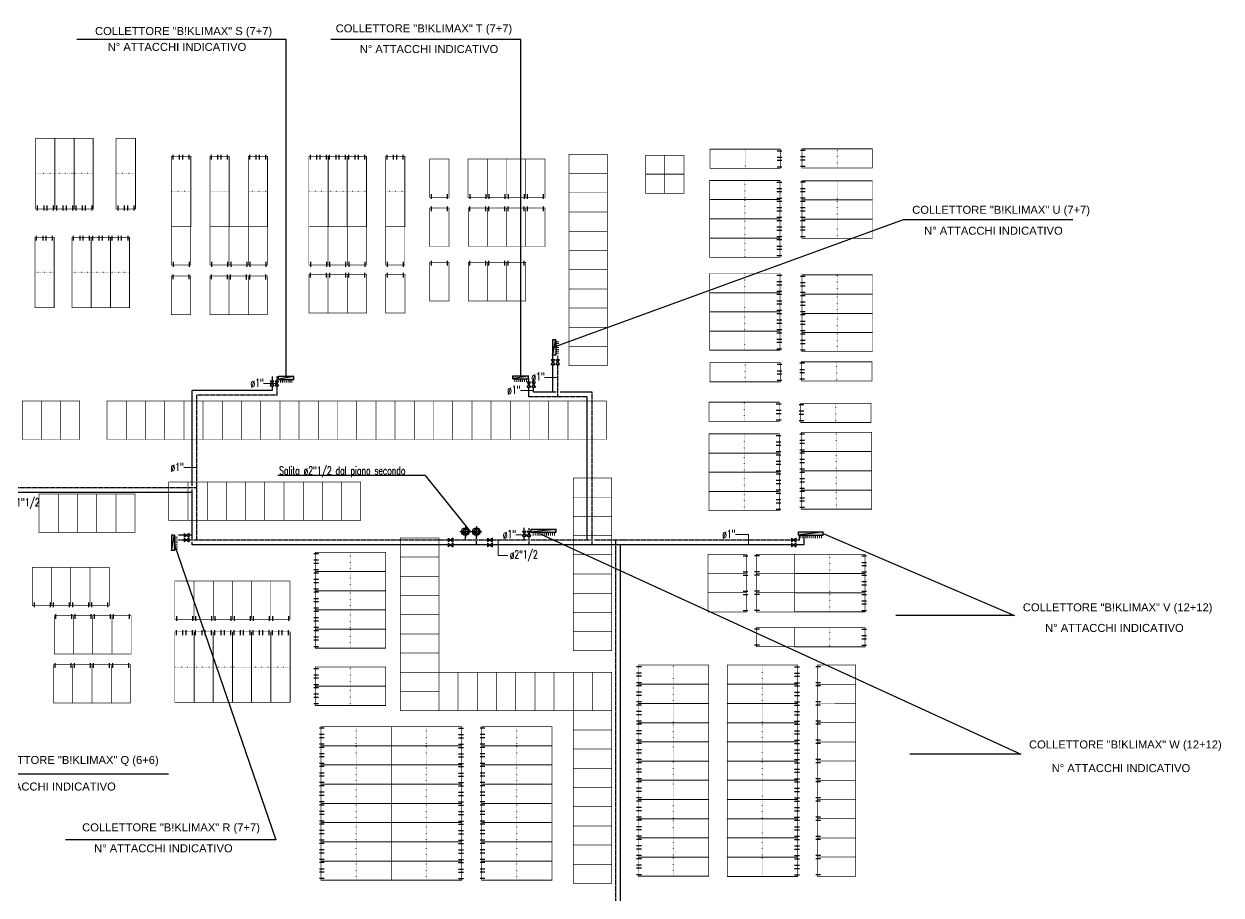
# Model space of a CAD drawing. Header units: millimetres. Extents: x 24747 to 137666, y -34589 to 43444.
# Drawn here: x 114956 to 118697, y -6886 to -4164 of the extents above; entities that cross this region are included whole.
import ezdxf

# ---------------------------------------------------------------- set-up
doc = ezdxf.new("R2010")
doc.units = ezdxf.units.MM
doc.header["$LTSCALE"] = 10
for name, pattern in [('ACAD_ISO07W100', [3, 0, -3]), ('DASHDOT', [25.4, 12.7, -6.35, 0, -6.35]), ('HIDDEN', [0.375, 0.25, -0.125])]:
    doc.linetypes.add(name, pattern=pattern)
for name, color, linetype in [('Collettori Maxi', 7, 'Continuous'), ('Pannelli', 7, 'Continuous'), ('TUBAZIONI', 6, 'Continuous')]:
    doc.layers.add(name, color=color, linetype=linetype)
doc.styles.add('ARIAL', font='arial.ttf')
doc.styles.add('ROMANS', font='romans')

# ---------------------------------------------------------------- blocks, each defined once
blk = doc.blocks.new('colonna')
at = {"layer": 'TUBAZIONI', "color": 1, "linetype": 'DASHDOT'}
for p, q in [((-17, 0), (17, 0)), ((0, 17.2), (0, -17.2))]:
    blk.add_line(p, q, dxfattribs=at)
at = {"layer": 'TUBAZIONI', "color": 1}
for radius in [12, 8]:
    blk.add_circle((0, 0), radius, dxfattribs=at)
blk.add_arc((4, 0), 10, 130.4205, 229.5795, dxfattribs=at)
blk = doc.blocks.new('1200')
at = {"layer": 'Pannelli', "color": 4}
for p, q in [((0.05, 1.1), (0.05, 1.25)), ((0.55, 1.1), (0.55, 1.25))]:
    blk.add_line(p, q, dxfattribs=at)
at = {"layer": 'Pannelli', "linetype": 'ACAD_ISO07W100', "ltscale": 0.07}
blk.add_line((0.6, 0.6), (0, 0.6), dxfattribs=at)
at = {"layer": 'Pannelli', "color": 4, "const_width": 0.02}
blk.add_lwpolyline([(0, 1.2), (0, 0), (0.6, 0), (0.6, 1.2), (0, 1.2)], dxfattribs=at)
blk = doc.blocks.new('dddd')
at = {"layer": 'Pannelli', "color": 4}
for p, q in [((-164.9, 45.4, 0), (-179.9, 45.4, 0)), ((-164.9, 25.4, 0), (-179.9, 25.4, 0)), ((-164.9, 15.4, 0), (-179.9, 15.4, 0)), ((-164.9, -4.6, 0), (-179.9, -4.6, 0))]:
    blk.add_line(p, q, dxfattribs=at)
at = {"layer": 'Pannelli', "color": 4, "lineweight": 0}
blk.add_line((-174.9, 50.4, 0), (45.1, 50.4, 0), dxfattribs=at)
at = {"layer": 'Pannelli', "color": 4, "linetype": 'ACAD_ISO07W100', "ltscale": 0.07}
blk.add_line((-64.9, 50.4, 0), (-64.9, -9.6, 0), dxfattribs=at)
at = {"layer": 'Pannelli', "color": 4, "const_width": 2, "elevation": 0}
blk.add_lwpolyline([(-174.9, -9.6), (45.1, -9.6), (45.1, 50.4), (-174.9, 50.4), (-174.9, -9.6)], dxfattribs=at)
blk = doc.blocks.new('Coll maxi 7+7')
at = {"layer": 'Collettori Maxi'}
for color, points in [(5, [(0.48, 0), (0.48, -0.1), (0, -0.1)]), (1, [(0, 0), (0, -0.1), (0.48, 0)])]:
    blk.add_hatch(color=color, dxfattribs=at).paths.add_polyline_path(points)
for points in [[(0, 0), (0, -0.1), (0.48, 0), (0, 0)], [(0.48, 0), (0.48, -0.1), (0, -0.1), (0.48, 0)]]:
    blk.add_lwpolyline(points, dxfattribs=at)

msp = doc.modelspace()

# ---------------------------------------------------------------- hatches: boundary and pattern name
at = {"layer": 'Collettori Maxi'}
for color, points in [(5, [(116541.19674, -5752.96882), (116541.19674, -5742.96819), (116619.15703, -5742.96819)]), (1, [(116619.15703, -5752.96882), (116619.15703, -5742.96819), (116541.19674, -5752.96882)]), (5, [(117375.63561, -5761.41706), (117375.63561, -5751.41643), (117453.5959, -5751.41643)]), (1, [(117453.5959, -5761.41706), (117453.5959, -5751.41643), (117375.63561, -5761.41706)])]:
    msp.add_hatch(color=color, dxfattribs=at).paths.add_polyline_path(points)

# ---------------------------------------------------------------- linework, layer by layer
for p, q in [((115775.05977, -4212.62542, 0), (115120.96554, -4212.62542, 0)), ((115775.05977, -5265.55937, 0), (115775.05977, -4212.62542, 0)), ((116508.04301, -4212.62542, 0), (115914.14139, -4212.62542, 0)), ((116508.04301, -5263.79226, 0), (116508.04301, -4212.62542, 0)), ((116607.35658, -5175.42167, 0), (117704.24007, -4775.56873, 0)), ((116607.47995, -5175.42167, 0), (117704.36345, -4775.56874, 0)), ((117704.36345, -4775.56874, 0), (118233.83793, -4775.56874, 0)), ((116571.15399, -5759.187, 0), (118071.35671, -6445.75374, 0)), ((117453.57039, -5756.96745, 0), (118051.68138, -6012.89564, 0)), ((115426.37045, -5792.16321, 0), (115743.09518, -6714.39984, 0)), ((118051.68138, -6012.89564, 0), (117680.34675, -6012.89564, 0)), ((118071.35671, -6445.75374, 0), (117724.41807, -6445.75374, 0)), ((115407.01194, -6508.46236, 0), (114749.31856, -6508.46236, 0)), ((115743.09518, -6714.39984, 0), (115085.40179, -6714.39984, 0))]:
    msp.add_line(p, q, dxfattribs=at)
at = {"layer": 'Collettori Maxi', "color": 6, "const_width": 3.2002, "elevation": 0}
for points in [[(116617.35721, -5157.42053), (116627.35784, -5157.42053)], [(116617.35721, -5163.42091), (116627.35784, -5163.42091)], [(116617.48059, -5157.42053), (116627.48122, -5157.42053)], [(116617.48059, -5163.42091), (116627.48122, -5163.42091)], [(116617.35721, -5169.42129), (116627.35784, -5169.42129)], [(116617.35721, -5175.42167), (116627.35784, -5175.42167)], [(116617.35721, -5181.42205), (116627.35784, -5181.42205)], [(116617.35721, -5187.42243), (116627.35784, -5187.42243)], [(116617.35721, -5193.42281), (116627.35784, -5193.42281)], [(116617.48059, -5169.42129), (116627.48122, -5169.42129)], [(116617.48059, -5175.42167), (116627.48122, -5175.42167)], [(116617.48059, -5181.42205), (116627.48122, -5181.42205)], [(116617.48059, -5187.42243), (116627.48122, -5187.42243)], [(116617.48059, -5193.42281), (116627.48122, -5193.42281)], [(115756.93526, -5275.56), (115756.93526, -5285.56063)], [(115757.05863, -5275.56), (115757.05863, -5285.56064)], [(115762.93564, -5275.56), (115762.93564, -5285.56063)], [(115763.05901, -5275.56), (115763.05901, -5285.56064)], [(115768.93602, -5275.56), (115768.93602, -5285.56063)], [(115769.05939, -5275.56), (115769.05939, -5285.56064)], [(115774.9364, -5275.56), (115774.9364, -5285.56063)], [(115775.05977, -5275.56), (115775.05977, -5285.56064)], [(115780.93678, -5275.56), (115780.93678, -5285.56063)], [(115781.06015, -5275.56), (115781.06015, -5285.56064)], [(115786.93716, -5275.56), (115786.93716, -5285.56063)], [(115787.06053, -5275.56), (115787.06053, -5285.56064)], [(115792.93754, -5275.56), (115792.93754, -5285.56063)], [(115793.06091, -5275.56), (115793.06091, -5285.56064)], [(116489.91849, -5273.79289), (116489.91849, -5283.79352)], [(116490.04187, -5273.79289), (116490.04187, -5283.79353)], [(116495.91887, -5273.79289), (116495.91887, -5283.79352)], [(116496.04225, -5273.79289), (116496.04225, -5283.79353)], [(116501.91925, -5273.79289), (116501.91925, -5283.79352)], [(116502.04263, -5273.79289), (116502.04263, -5283.79353)], [(116507.91963, -5273.79289), (116507.91963, -5283.79352)], [(116508.04301, -5273.79289), (116508.04301, -5283.79353)], [(116513.92001, -5273.79289), (116513.92001, -5283.79352)], [(116514.04338, -5273.79289), (116514.04338, -5283.79353)], [(116519.92039, -5273.79289), (116519.92039, -5283.79352)], [(116520.04376, -5273.79289), (116520.04376, -5283.79353)], [(116525.92077, -5273.79289), (116525.92077, -5283.79352)], [(116526.04414, -5273.79289), (116526.04414, -5283.79353)], [(116547.15247, -5752.96882), (116547.15247, -5762.96945)], [(116553.15285, -5752.96882), (116553.15285, -5762.96945)], [(116559.15323, -5752.96882), (116559.15323, -5762.96945)], [(116565.15361, -5752.96882), (116565.15361, -5762.96945)], [(116571.15399, -5752.96882), (116571.15399, -5762.96945)], [(116577.15437, -5752.96882), (116577.15437, -5762.96945)], [(116583.15475, -5752.96882), (116583.15475, -5762.96945)], [(116589.15513, -5752.96882), (116589.15513, -5762.96945)], [(116595.15551, -5752.96882), (116595.15551, -5762.96945)], [(116601.15589, -5752.96882), (116601.15589, -5762.96945)], [(116607.15627, -5752.96882), (116607.15627, -5762.96945)], [(116613.15665, -5752.96882), (116613.15665, -5762.96945)], [(117381.59134, -5761.41706), (117381.59134, -5771.41769)], [(117387.59172, -5761.41706), (117387.59172, -5771.41769)], [(117393.5921, -5761.41706), (117393.5921, -5771.41769)], [(117399.59248, -5761.41706), (117399.59248, -5771.41769)], [(117405.59286, -5761.41706), (117405.59286, -5771.41769)], [(117411.59324, -5761.41706), (117411.59324, -5771.41769)], [(117417.59362, -5761.41706), (117417.59362, -5771.41769)], [(117423.594, -5761.41706), (117423.594, -5771.41769)], [(117429.59438, -5761.41706), (117429.59438, -5771.41769)], [(117435.59476, -5761.41706), (117435.59476, -5771.41769)], [(117441.59514, -5761.41706), (117441.59514, -5771.41769)], [(117447.59552, -5761.41706), (117447.59552, -5771.41769)], [(115426.37045, -5768.16169), (115436.37108, -5768.16169)], [(115426.37045, -5774.16207), (115436.37108, -5774.16207)], [(115426.37045, -5780.16245), (115436.37108, -5780.16245)], [(115426.37045, -5786.16283), (115436.37108, -5786.16283)], [(115426.37045, -5792.16321), (115436.37108, -5792.16321)], [(115426.37045, -5798.16359), (115436.37108, -5798.16359)], [(115426.37045, -5804.16397), (115436.37108, -5804.16397)]]:
    msp.add_lwpolyline(points, dxfattribs=at)
at = {"layer": 'Collettori Maxi', "elevation": 0}
for points in [[(116619.15703, -5752.96882), (116619.15703, -5742.96819), (116541.19674, -5752.96882), (116619.15703, -5752.96882)], [(116541.19674, -5752.96882), (116541.19674, -5742.96819), (116619.15703, -5742.96819), (116541.19674, -5752.96882)], [(117453.5959, -5761.41706), (117453.5959, -5751.41643), (117375.63561, -5761.41706), (117453.5959, -5761.41706)], [(117375.63561, -5761.41706), (117375.63561, -5751.41643), (117453.5959, -5751.41643), (117375.63561, -5761.41706)]]:
    msp.add_lwpolyline(points, dxfattribs=at)
at = {"layer": 'Pannelli', "color": 1, "linetype": 'Continuous'}
for q in [(115748.71365, -5575.29179, 0), (116351.58444, -5751.28112, 0)]:
    msp.add_line((116209.94098, -5575.29179, 0), q, dxfattribs=at)
at = {"layer": 'Pannelli', "color": 2, "const_width": 2, "elevation": 0}
for points in [[(116659.04921, -4632.22932), (116779.04921, -4632.22932), (116779.04921, -4572.22932), (116659.04921, -4572.22932)], [(116659.04921, -4692.22932), (116779.04921, -4692.22932), (116779.04921, -4632.22932), (116659.04921, -4632.22932)], [(116659.04921, -4752.22932), (116779.04921, -4752.22932), (116779.04921, -4692.22932), (116659.04921, -4692.22932)], [(116659.04921, -4812.22932), (116779.04921, -4812.22932), (116779.04921, -4752.22932), (116659.04921, -4752.22932)], [(116659.04921, -4872.22932), (116779.04921, -4872.22932), (116779.04921, -4812.22932), (116659.04921, -4812.22932)], [(116659.04921, -4932.22932), (116779.04921, -4932.22932), (116779.04921, -4872.22932), (116659.04921, -4872.22932)], [(116659.04921, -4992.22932), (116779.04921, -4992.22932), (116779.04921, -4932.22932), (116659.04921, -4932.22932)], [(116659.04921, -5052.22932), (116779.04921, -5052.22932), (116779.04921, -4992.22932), (116659.04921, -4992.22932)], [(116659.04921, -5112.22932), (116779.04921, -5112.22932), (116779.04921, -5052.22932), (116659.04921, -5052.22932)], [(116659.04921, -5172.22932), (116779.04921, -5172.22932), (116779.04921, -5112.22932), (116659.04921, -5112.22932)], [(116659.04921, -5232.22932), (116779.04921, -5232.22932), (116779.04921, -5172.22932), (116659.04921, -5172.22932)], [(114950.14439, -5342.92072), (114950.14439, -5462.92072), (115010.14439, -5462.92072), (115010.14439, -5342.92072)], [(115010.14439, -5342.92072), (115010.14439, -5462.92072), (115070.14439, -5462.92072), (115070.14439, -5342.92072)], [(115070.14439, -5342.92072), (115070.14439, -5462.92072), (115130.14439, -5462.92072), (115130.14439, -5342.92072)], [(115215.49621, -5342.92072), (115215.49621, -5462.92072), (115275.49621, -5462.92072), (115275.49621, -5342.92072)], [(115275.49621, -5342.92072), (115275.49621, -5462.92072), (115335.49621, -5462.92072), (115335.49621, -5342.92072)], [(115335.49621, -5342.92072), (115335.49621, -5462.92072), (115395.49621, -5462.92072), (115395.49621, -5342.92072)], [(115395.49621, -5342.92072), (115395.49621, -5462.92072), (115455.49621, -5462.92072), (115455.49621, -5342.92072)], [(115455.49621, -5342.92072), (115455.49621, -5462.92072), (115515.49621, -5462.92072), (115515.49621, -5342.92072)], [(115515.49621, -5342.92072), (115515.49621, -5462.92072), (115575.49621, -5462.92072), (115575.49621, -5342.92072)], [(115575.49621, -5342.92072), (115575.49621, -5462.92072), (115635.49621, -5462.92072), (115635.49621, -5342.92072)], [(115635.49621, -5342.92072), (115635.49621, -5462.92072), (115695.49621, -5462.92072), (115695.49621, -5342.92072)], [(115695.49621, -5342.92072), (115695.49621, -5462.92072), (115755.49621, -5462.92072), (115755.49621, -5342.92072)], [(115755.49621, -5342.92072), (115755.49621, -5462.92072), (115815.49621, -5462.92072), (115815.49621, -5342.92072)], [(115815.49621, -5342.92072), (115815.49621, -5462.92072), (115875.49621, -5462.92072), (115875.49621, -5342.92072)], [(115875.49621, -5342.92072), (115875.49621, -5462.92072), (115935.49621, -5462.92072), (115935.49621, -5342.92072)], [(115935.49621, -5342.92072), (115935.49621, -5462.92072), (115995.49621, -5462.92072), (115995.49621, -5342.92072)], [(115995.49621, -5342.92072), (115995.49621, -5462.92072), (116055.49621, -5462.92072), (116055.49621, -5342.92072)], [(116055.49621, -5342.92072), (116055.49621, -5462.92072), (116115.49621, -5462.92072), (116115.49621, -5342.92072)], [(116115.49621, -5342.92072), (116115.49621, -5462.92072), (116175.49621, -5462.92072), (116175.49621, -5342.92072)], [(116175.49621, -5342.92072), (116175.49621, -5462.92072), (116235.49621, -5462.92072), (116235.49621, -5342.92072)], [(116235.49621, -5342.92072), (116235.49621, -5462.92072), (116295.49621, -5462.92072), (116295.49621, -5342.92072)], [(116295.49621, -5342.92072), (116295.49621, -5462.92072), (116355.49621, -5462.92072), (116355.49621, -5342.92072)], [(116355.49621, -5342.92072), (116355.49621, -5462.92072), (116415.49621, -5462.92072), (116415.49621, -5342.92072)], [(116415.49621, -5342.92072), (116415.49621, -5462.92072), (116475.49621, -5462.92072), (116475.49621, -5342.92072)], [(116475.49621, -5342.92072), (116475.49621, -5462.92072), (116535.49621, -5462.92072), (116535.49621, -5342.92072)], [(116535.49621, -5342.92072), (116535.49621, -5462.92072), (116595.49621, -5462.92072), (116595.49621, -5342.92072)], [(116595.49621, -5342.92072), (116595.49621, -5462.92072), (116655.49621, -5462.92072), (116655.49621, -5342.92072)], [(116655.49621, -5342.92072), (116655.49621, -5462.92072), (116715.49621, -5462.92072), (116715.49621, -5342.92072)], [(116715.49621, -5342.92072), (116715.49621, -5462.92072), (116775.49621, -5462.92072), (116775.49621, -5342.92072)], [(115408.22342, -5595.96263), (115408.22342, -5715.96263), (115468.22342, -5715.96263), (115468.22342, -5595.96263)], [(115468.22342, -5595.96263), (115468.22342, -5715.96263), (115528.22342, -5715.96263), (115528.22342, -5595.96263)], [(115528.22342, -5595.96263), (115528.22342, -5715.96263), (115588.22342, -5715.96263), (115588.22342, -5595.96263)], [(115588.22342, -5595.96263), (115588.22342, -5715.96263), (115648.22342, -5715.96263), (115648.22342, -5595.96263)], [(115648.22342, -5595.96263), (115648.22342, -5715.96263), (115708.22342, -5715.96263), (115708.22342, -5595.96263)], [(115708.22342, -5595.96263), (115708.22342, -5715.96263), (115768.22342, -5715.96263), (115768.22342, -5595.96263)], [(115768.22342, -5595.96263), (115768.22342, -5715.96263), (115828.22342, -5715.96263), (115828.22342, -5595.96263)], [(115828.22342, -5595.96263), (115828.22342, -5715.96263), (115888.22342, -5715.96263), (115888.22342, -5595.96263)], [(115888.22342, -5595.96263), (115888.22342, -5715.96263), (115948.22342, -5715.96263), (115948.22342, -5595.96263)], [(115948.22342, -5595.96263), (115948.22342, -5715.96263), (116008.22342, -5715.96263), (116008.22342, -5595.96263)], [(116672.12426, -5643.18801), (116792.12426, -5643.18801), (116792.12426, -5583.18801), (116672.12426, -5583.18801)], [(115002.96651, -5633.42772), (115002.96651, -5753.42772), (115062.96651, -5753.42772), (115062.96651, -5633.42772)], [(115062.96651, -5633.42772), (115062.96651, -5753.42772), (115122.96651, -5753.42772), (115122.96651, -5633.42772)], [(115122.96651, -5633.42772), (115122.96651, -5753.42772), (115182.96651, -5753.42772), (115182.96651, -5633.42772)], [(115182.96651, -5633.42772), (115182.96651, -5753.42772), (115242.96651, -5753.42772), (115242.96651, -5633.42772)], [(115242.96651, -5633.42772), (115242.96651, -5753.42772), (115302.96651, -5753.42772), (115302.96651, -5633.42772)], [(116672.12426, -5703.18801), (116792.12426, -5703.18801), (116792.12426, -5643.18801), (116672.12426, -5643.18801)], [(116672.12426, -5763.18801), (116792.12426, -5763.18801), (116792.12426, -5703.18801), (116672.12426, -5703.18801)], [(116132.24764, -5830.26703), (116252.24764, -5830.26703), (116252.24764, -5770.26703), (116132.24764, -5770.26703)], [(116672.12426, -5823.18801), (116792.12426, -5823.18801), (116792.12426, -5763.18801), (116672.12426, -5763.18801)], [(116132.24764, -5890.26703), (116252.24764, -5890.26703), (116252.24764, -5830.26703), (116132.24764, -5830.26703)], [(116672.12426, -5883.18801), (116792.12426, -5883.18801), (116792.12426, -5823.18801), (116672.12426, -5823.18801)], [(116132.24764, -5950.26703), (116252.24764, -5950.26703), (116252.24764, -5890.26703), (116132.24764, -5890.26703)], [(116672.12426, -5943.18801), (116792.12426, -5943.18801), (116792.12426, -5883.18801), (116672.12426, -5883.18801)], [(116672.12426, -6003.18801), (116792.12426, -6003.18801), (116792.12426, -5943.18801), (116672.12426, -5943.18801)], [(116132.24764, -6010.26703), (116252.24764, -6010.26703), (116252.24764, -5950.26703), (116132.24764, -5950.26703)], [(116132.24764, -6070.26703), (116252.24764, -6070.26703), (116252.24764, -6010.26703), (116132.24764, -6010.26703)], [(116672.12426, -6063.18801), (116792.12426, -6063.18801), (116792.12426, -6003.18801), (116672.12426, -6003.18801)], [(116132.24764, -6130.26703), (116252.24764, -6130.26703), (116252.24764, -6070.26703), (116132.24764, -6070.26703)], [(116672.12426, -6123.18801), (116792.12426, -6123.18801), (116792.12426, -6063.18801), (116672.12426, -6063.18801)], [(116132.24764, -6190.26703), (116252.24764, -6190.26703), (116252.24764, -6130.26703), (116132.24764, -6130.26703)], [(116132.24764, -6250.26703), (116252.24764, -6250.26703), (116252.24764, -6190.26703), (116132.24764, -6190.26703)], [(116252.24764, -6190.26703), (116252.24764, -6310.26703), (116312.24764, -6310.26703), (116312.24764, -6190.26703)], [(116312.24764, -6190.26703), (116312.24764, -6310.26703), (116372.24764, -6310.26703), (116372.24764, -6190.26703)], [(116372.24764, -6190.26703), (116372.24764, -6310.26703), (116432.24764, -6310.26703), (116432.24764, -6190.26703)], [(116432.24764, -6190.26703), (116432.24764, -6310.26703), (116492.24764, -6310.26703), (116492.24764, -6190.26703)], [(116492.24764, -6190.26703), (116492.24764, -6310.26703), (116552.24764, -6310.26703), (116552.24764, -6190.26703)], [(116552.24764, -6190.26703), (116552.24764, -6310.26703), (116612.24764, -6310.26703), (116612.24764, -6190.26703)], [(116612.24764, -6190.26703), (116612.24764, -6310.26703), (116672.24764, -6310.26703), (116672.24764, -6190.26703)], [(116672.24764, -6190.26703), (116672.24764, -6310.26703), (116732.24764, -6310.26703), (116732.24764, -6190.26703)], [(116732.24764, -6190.26703), (116732.24764, -6310.26703), (116792.24764, -6310.26703), (116792.24764, -6190.26703)], [(116132.24764, -6310.26703), (116252.24764, -6310.26703), (116252.24764, -6250.26703), (116132.24764, -6250.26703)], [(116672.24764, -6370.26703), (116792.24764, -6370.26703), (116792.24764, -6310.26703), (116672.24764, -6310.26703)], [(116672.24764, -6430.26703), (116792.24764, -6430.26703), (116792.24764, -6370.26703), (116672.24764, -6370.26703)], [(116672.24764, -6490.26703), (116792.24764, -6490.26703), (116792.24764, -6430.26703), (116672.24764, -6430.26703)], [(116672.24764, -6550.26703), (116792.24764, -6550.26703), (116792.24764, -6490.26703), (116672.24764, -6490.26703)], [(116672.24764, -6610.26703), (116792.24764, -6610.26703), (116792.24764, -6550.26703), (116672.24764, -6550.26703)], [(116672.24764, -6670.26703), (116792.24764, -6670.26703), (116792.24764, -6610.26703), (116672.24764, -6610.26703)], [(116672.24764, -6730.26703), (116792.24764, -6730.26703), (116792.24764, -6670.26703), (116672.24764, -6670.26703)], [(116672.24764, -6790.26703), (116792.24764, -6790.26703), (116792.24764, -6730.26703), (116672.24764, -6730.26703)], [(116672.24764, -6850.26703), (116792.24764, -6850.26703), (116792.24764, -6790.26703), (116672.24764, -6790.26703)]]:
    msp.add_lwpolyline(points, close=True, dxfattribs=at)
for points in [[(116898.17634, -4574.61823), (116898.17634, -4634.61823), (116958.17634, -4634.61823), (116958.17634, -4574.61823), (116898.17634, -4574.61823)], [(116958.17634, -4574.61823), (116958.17634, -4634.61823), (117018.17634, -4634.61823), (117018.17634, -4574.61823), (116958.17634, -4574.61823)], [(116898.17634, -4633.67062), (116898.17634, -4693.67062), (116958.17634, -4693.67062), (116958.17634, -4633.67062), (116898.17634, -4633.67062)], [(116958.17634, -4633.67062), (116958.17634, -4693.67062), (117018.17634, -4693.67062), (117018.17634, -4633.67062), (116958.17634, -4633.67062)]]:
    msp.add_lwpolyline(points, dxfattribs=at)
at = {"layer": 'TUBAZIONI', "color": 7}
for p, q in [((116603.1748, -5228.61459, 0), (116614.4248, -5213.61459, 0)), ((116603.1748, -5213.61459, 0), (116614.4248, -5228.61459, 0)), ((116618.1748, -5228.61459, 0), (116629.4248, -5213.61459, 0)), ((116618.1748, -5213.61459, 0), (116629.4248, -5228.61459, 0)), ((115725.31176, -5295.44825, 0), (115736.56176, -5280.44825, 0)), ((115725.31176, -5280.44825, 0), (115736.56176, -5295.44825, 0)), ((115740.31176, -5295.44825, 0), (115751.56176, -5280.44825, 0)), ((115740.31176, -5280.44825, 0), (115751.56176, -5295.44825, 0)), ((116527.75016, -5299.01092, 0), (116539.00016, -5284.01092, 0)), ((116527.75016, -5284.01092, 0), (116539.00016, -5299.01092, 0)), ((116542.75016, -5299.01092, 0), (116554.00016, -5284.01092, 0)), ((116542.75016, -5284.01092, 0), (116554.00016, -5299.01092, 0)), ((115456.55623, -5756.61412, 0), (115471.55623, -5767.86412, 0)), ((115471.55623, -5756.61412, 0), (115456.55623, -5767.86412, 0)), ((116513.71231, -5765.45894, 0), (116524.96231, -5750.45894, 0)), ((116513.71231, -5750.45894, 0), (116524.96231, -5765.45894, 0)), ((116528.71231, -5765.45894, 0), (116539.96231, -5750.45894, 0)), ((116528.71231, -5750.45894, 0), (116539.96231, -5765.45894, 0)), ((115456.55623, -5771.61412, 0), (115471.55623, -5782.86412, 0)), ((115471.55623, -5771.61412, 0), (115456.55623, -5782.86412, 0)), ((116281.47934, -5771.61412, 0), (116296.47934, -5782.86412, 0)), ((116296.47934, -5771.61412, 0), (116281.47934, -5782.86412, 0)), ((116281.47934, -5786.61412, 0), (116296.47934, -5797.86412, 0)), ((116296.47934, -5786.61412, 0), (116281.47934, -5797.86412, 0)), ((116404.45741, -5771.61412, 0), (116419.45741, -5782.86412, 0)), ((116419.45741, -5771.61412, 0), (116404.45741, -5782.86412, 0)), ((116404.45741, -5786.61412, 0), (116419.45741, -5797.86412, 0)), ((116419.45741, -5786.61412, 0), (116404.45741, -5797.86412, 0)), ((117354.26188, -5771.61412, 0), (117369.26188, -5782.86412, 0)), ((117369.26188, -5771.61412, 0), (117354.26188, -5782.86412, 0)), ((117354.26188, -5786.61412, 0), (117369.26188, -5797.86412, 0)), ((117369.26188, -5786.61412, 0), (117354.26188, -5797.86412, 0))]:
    msp.add_line(p, q, dxfattribs=at)
at = {"layer": 'TUBAZIONI', "linetype": 'HIDDEN'}
for p, q in [((116623.7998, -5329.95027, 0), (116623.7998, -5228.61459, 0)), ((115745.93676, -5266.51477, 0), (115745.93676, -5280.44825, 0)), ((115745.93676, -5295.44825, 0), (115745.93676, -5324.38173, 0)), ((116548.37516, -5314.95027, 0), (116548.37516, -5299.01092, 0)), ((115496.1118, -5777.23912, 0), (115496.1118, -5324.38173, 0)), ((115745.93676, -5324.38173, 0), (115496.1118, -5324.38173, 0)), ((116716.19298, -5329.95027, 0), (116533.37516, -5329.95027, 0)), ((116731.19298, -5792.23912, 0), (116731.19298, -5314.95027, 0)), ((115496.1118, -5614.08047, 0), (114799.48526, -5614.08047, 0)), ((116335.06258, -5777.23912, 0), (116335.06258, -5750.70486, 0)), ((115456.55623, -5777.23912, 0), (115437.44044, -5777.23912, 0)), ((116281.47934, -5777.23912, 0), (115496.1118, -5777.23912, 0)), ((116529.24388, -5777.23912, 0), (116419.45741, -5777.23912, 0)), ((116726.06631, -5777.23912, 0), (116539.48569, -5777.23912, 0)), ((116830.80813, -5777.23912, 0), (116738.99624, -5777.23912, 0)), ((116805.21763, -5789.48085, 0), (116805.21763, -5777.23912, 0)), ((116805.21763, -6993.75752, 0), (116805.21763, -5795.13361, 0)), ((117354.26188, -5777.23912, 0), (116830.80813, -5777.23912, 0)), ((117378.81744, -5777.23912, 0), (117369.26188, -5777.23912, 0))]:
    msp.add_line(p, q, dxfattribs=at)
at = {"layer": 'TUBAZIONI'}
for p, q in [((115730.93676, -5266.51477, 0), (115730.93676, -5280.44825, 0)), ((115481.1118, -5608.09768, 0), (115481.1118, -5309.38173, 0)), ((115730.93676, -5309.38173, 0), (115481.1118, -5309.38173, 0)), ((115730.93676, -5295.44825, 0), (115730.93676, -5309.38173, 0)), ((116618.66665, -5314.95027, 0), (116548.37516, -5314.95027, 0)), ((116731.19298, -5314.95027, 0), (116631.4619, -5314.95027, 0)), ((115481.1118, -5629.08047, 0), (113033.72451, -5629.08047, 0)), ((115481.1118, -5773.23925, 0), (115481.1118, -5618.87263, 0)), ((116369.41806, -5772.85012, 0), (116369.41806, -5750.70486, 0)), ((115456.55623, -5762.23912, 0), (115438.11696, -5762.23912, 0)), ((115481.1118, -5762.23912, 0), (115471.55623, -5762.23912, 0)), ((115481.1118, -5792.23912, 0), (115481.1118, -5783.76166, 0)), ((116281.47934, -5792.23912, 0), (115481.1118, -5792.23912, 0)), ((116404.45741, -5792.23912, 0), (116296.47934, -5792.23912, 0)), ((116369.41806, -5792.23912, 0), (116369.41806, -5780.70685, 0)), ((117354.26188, -5792.23912, 0), (116419.45741, -5792.23912, 0)), ((116820.21763, -6985.9779, 0), (116820.21763, -5792.23912, 0))]:
    msp.add_line(p, q, dxfattribs=at)
at = {"layer": 'TUBAZIONI', "color": 1, "lineweight": 0}
for p, q in [((116582.52199, -5268.71539, 0), (116623.7998, -5268.71539, 0)), ((115704.65895, -5287.94825, 0), (115745.93676, -5287.94825, 0)), ((116507.09736, -5309.85706, 0), (116548.37516, -5309.85706, 0)), ((115454.834, -5550.81042, 0), (115496.1118, -5550.81042, 0)), ((116493.05951, -5760.83541, 0), (116534.33731, -5760.83541, 0)), ((117179.03779, -5760.25156, 0), (117220.31559, -5760.25156, 0)), ((117220.31559, -5760.25156, 0), (117220.31559, -5792.23912, 0)), ((116437.5807, -5825.65259, 0), (116437.5807, -5777.23912, 0)), ((116467.94052, -5825.65259, 0), (116437.5807, -5825.65259, 0))]:
    msp.add_line(p, q, dxfattribs=at)
at = {"layer": 'TUBAZIONI', "color": 7, "elevation": 0}
for points in [[(116614.4248, -5213.61459), (116603.1748, -5213.61459)], [(116603.1748, -5228.61459), (116614.4248, -5228.61459)], [(116629.4248, -5213.61459), (116618.1748, -5213.61459)], [(116618.1748, -5228.61459), (116629.4248, -5228.61459)], [(115736.56176, -5280.44825), (115725.31176, -5280.44825)], [(115725.31176, -5295.44825), (115736.56176, -5295.44825)], [(115751.56176, -5280.44825), (115740.31176, -5280.44825)], [(115740.31176, -5295.44825), (115751.56176, -5295.44825)], [(116539.00016, -5284.01092), (116527.75016, -5284.01092)], [(116527.75016, -5299.01092), (116539.00016, -5299.01092)], [(116554.00016, -5284.01092), (116542.75016, -5284.01092)], [(116542.75016, -5299.01092), (116554.00016, -5299.01092)], [(115456.55623, -5756.61412), (115456.55623, -5767.86412)], [(115471.55623, -5767.86412), (115471.55623, -5756.61412)], [(116524.96231, -5750.45894), (116513.71231, -5750.45894)], [(116539.96231, -5750.45894), (116528.71231, -5750.45894)], [(115456.55623, -5771.61412), (115456.55623, -5782.86412)], [(115471.55623, -5782.86412), (115471.55623, -5771.61412)], [(116281.47934, -5771.61412), (116281.47934, -5782.86412)], [(116281.47934, -5786.61412), (116281.47934, -5797.86412)], [(116296.47934, -5782.86412), (116296.47934, -5771.61412)], [(116296.47934, -5797.86412), (116296.47934, -5786.61412)], [(116404.45741, -5771.61412), (116404.45741, -5782.86412)], [(116404.45741, -5786.61412), (116404.45741, -5797.86412)], [(116419.45741, -5782.86412), (116419.45741, -5771.61412)], [(116419.45741, -5797.86412), (116419.45741, -5786.61412)], [(116513.71231, -5765.45894), (116524.96231, -5765.45894)], [(116528.71231, -5765.45894), (116539.96231, -5765.45894)], [(117354.26188, -5771.61412), (117354.26188, -5782.86412)], [(117354.26188, -5786.61412), (117354.26188, -5797.86412)], [(117369.26188, -5782.86412), (117369.26188, -5771.61412)], [(117369.26188, -5797.86412), (117369.26188, -5786.61412)]]:
    msp.add_lwpolyline(points, dxfattribs=at)
at = {"layer": 'TUBAZIONI', "elevation": 0}
for points in [[(116608.7998, -5213.61459), (116608.7998, -5201.83441)], [(116608.7998, -5314.95027), (116608.7998, -5228.61459)], [(116533.37516, -5284.01092), (116533.37516, -5272.23074)], [(116533.37516, -5329.95027), (116533.37516, -5299.01092)], [(116716.19298, -5777.23912), (116716.19298, -5329.95027)], [(116519.33731, -5750.45894), (116519.33731, -5738.67877)], [(117393.81744, -5792.23912), (117393.81744, -5759.83079)], [(115481.1118, -5762.23912), (115471.55623, -5762.23912)], [(116519.33731, -5777.23912), (116519.33731, -5765.45894)], [(117393.81744, -5792.23912), (117369.26188, -5792.23912)]]:
    msp.add_lwpolyline(points, dxfattribs=at)
at = {"layer": 'TUBAZIONI', "linetype": 'HIDDEN', "elevation": 0}
for points in [[(116623.7998, -5213.61459), (116623.7998, -5201.83441)], [(116548.37516, -5284.01092), (116548.37516, -5272.23074)], [(116534.33731, -5750.45894), (116534.33731, -5738.67877)], [(117378.81744, -5777.23912), (117378.81744, -5759.83079)], [(115496.1118, -5777.23912), (115471.55623, -5777.23912)], [(116404.45741, -5777.23912), (116296.47934, -5777.23912)], [(116534.33731, -5792.23912), (116534.33731, -5765.45894)], [(117378.81744, -5777.23912), (117369.26188, -5777.23912)]]:
    msp.add_lwpolyline(points, dxfattribs=at)

# ---------------------------------------------------------------- block references
at = {"layer": 'Collettori Maxi', "yscale": 100.0063257411093, "zscale": 100.0063257411093}
for p, xscale, rotation in [((116617.35721, -5199.42319, 0), -100.0063257411093, 270), ((116617.48059, -5199.42319, 0), -100.0063257411093, 270), ((115798.93791, -5275.56, 0), 100.0063257411093, 180), ((115799.06129, -5275.56, 0), 100.0063257411093, 180), ((116531.92115, -5273.79289, 0), 100.0063257411093, 180), ((116532.04452, -5273.79289, 0), 100.0063257411093, 180), ((115426.37045, -5810.16435, 0), -100.0063257411093, 270)]:
    msp.add_blockref('Coll maxi 7+7', p, dxfattribs=dict(at, xscale=xscale, rotation=rotation))
at = {"layer": 'Pannelli', "lineweight": 0, "xscale": -1}
for p, rotation in [((115001.98973, -4567.35965, 0), 270), ((115061.98972, -4567.37448, 0), 270), ((115121.98972, -4567.38931, 0), 270), ((115253.29641, -4567.35965, 0), 270), ((117557.98153, -5359.34568, 0), 180), ((117560.00587, -5450.45814, 0), 180), ((117559.99104, -5510.45814, 0), 180), ((117559.97621, -5570.45814, 0), 180), ((117559.96137, -5630.47296, 0), 180), ((116041.23291, -5825.01056, 0), 180), ((116041.23359, -5885.01435, 0), 180), ((116041.23584, -5945.01815, 0), 180), ((116041.22101, -6005.01814, 0), 180), ((116041.22168, -6065.02194, 0), 180), ((117049.98628, -6177.48866, 0), 180), ((116041.22101, -6183.65203, 0), 180), ((116041.22168, -6243.65583, 0), 180), ((117049.97145, -6237.48866, 0), 180), ((117049.97078, -6297.49855, 0), 180), ((116058.77626, -6369.64994, 0), 180), ((116561.15429, -6369.64994, 0), 180), ((117049.97145, -6357.50234, 0), 180), ((116058.77693, -6429.65373, 0), 180), ((116561.15496, -6429.65373, 0), 180), ((117049.97371, -6417.50614, 0), 180), ((117049.95888, -6477.50614, 0), 180), ((116058.77918, -6489.65753, 0), 180), ((116561.15722, -6489.65753, 0), 180), ((116058.76435, -6549.65752, 0), 180), ((116561.14239, -6549.65752, 0), 180), ((117049.97505, -6537.51602, 0), 180), ((116058.76503, -6609.66132, 0), 180), ((116561.14306, -6609.66132, 0), 180), ((117049.97572, -6597.51982, 0), 180), ((116058.76728, -6669.66512, 0), 180), ((116561.14532, -6669.66512, 0), 180), ((117049.97798, -6657.52361, 0), 180), ((116058.75245, -6729.66511, 0), 180), ((116561.13049, -6729.66511, 0), 180), ((117049.96315, -6717.52361, 0), 180), ((117049.94833, -6777.49475, 0), 180), ((116058.76728, -6789.65028, 0), 180), ((116561.14531, -6789.65028, 0), 180)]:
    msp.add_blockref('dddd', p, dxfattribs=dict(at, rotation=rotation))
for p in [(117144.22703, -4605.85419, 0), (117143.72515, -4703.78681, 0), (117143.71032, -4763.80164, 0), (117143.69549, -4823.80164, 0), (117143.68066, -4883.80164, 0), (117141.8848, -5397.07, 0), (117141.38483, -5495.83307, 0), (117141.37, -5555.8479, 0), (117141.35517, -5615.8479, 0), (117141.34034, -5675.8479, 0)]:
    msp.add_blockref('dddd', p, dxfattribs=at)
at = {"layer": 'Pannelli', "lineweight": 0}
for p in [(117561.80173, -4605.32118, 0), (117562.3036, -4704.6922, 0), (117562.31844, -4764.70703, 0), (117562.33327, -4824.70703, 0), (117562.30569, -4999.20012, 0), (117562.32052, -5059.21495, 0), (117562.33535, -5119.21494, 0), (117562.35018, -5179.21494, 0), (117560.32585, -5270.3274, 0)]:
    msp.add_blockref('dddd', p, dxfattribs=at)
for p, rotation in [((115426.20685, -4753.00778, 0), 270), ((115546.21444, -4753.00669, 0), 270), ((115666.21977, -4753.01166, 0), 270), ((115855.47845, -4753.00864, 0), 270), ((115915.48224, -4753.00809, 0), 270), ((115975.48604, -4753.00755, 0), 270), ((116095.49363, -4753.00647, 0), 270), ((114999.74264, -5006.37087, 0), 270), ((115115.35265, -5006.37087, 0), 270), ((115175.35265, -5006.35604, 0), 270), ((115235.35265, -5006.37087, 0), 270), ((117143.68466, -4953.82518, 0), 180), ((117143.69949, -5013.82518, 0), 180), ((117143.71432, -5073.82518, 0), 180), ((117143.72915, -5133.84001, 0), 180), ((117144.22911, -5232.60308, 0), 180), ((117409.24979, -5831.40018, 0), 180), ((117409.25205, -5891.40397, 0), 180), ((117409.24531, -5951.40967, 0), 180), ((115436.70668, -6238.87587, 0), 270), ((115496.70667, -6238.86104, 0), 270), ((115556.70667, -6238.84621, 0), 270), ((115616.70667, -6238.84621, 0), 270), ((115676.70667, -6238.83138, 0), 270), ((115736.70667, -6238.81655, 0), 270), ((117409.24531, -6060.18623, 0), 180), ((117198.97491, -6177.49855, 0), 180), ((117198.97716, -6237.49361, 0), 180), ((117198.97491, -6297.4974, 0), 180), ((116148.95337, -6369.64994, 0), 180), ((117198.97491, -6357.50729, 0), 180), ((116148.95269, -6429.65373, 0), 180), ((117198.96728, -6417.51718, 0), 180), ((117198.96502, -6477.52097, 0), 180), ((116148.95044, -6489.65753, 0), 180), ((116148.96527, -6549.65752, 0), 180), ((117198.96502, -6537.53086, 0), 180), ((116148.96459, -6609.66132, 0), 180), ((117198.95739, -6597.54075, 0), 180), ((116148.96234, -6669.66512, 0), 180), ((117198.95513, -6657.54454, 0), 180), ((116148.97717, -6729.66511, 0), 180), ((117198.95513, -6717.55443, 0), 180), ((117198.95513, -6777.54948, 0), 180), ((116148.99199, -6789.65028, 0), 180)]:
    msp.add_blockref('dddd', p, dxfattribs=dict(at, rotation=rotation))
at = {"layer": 'Pannelli', "yscale": 100.0063257411093, "zscale": 100.0063257411093}
for p, xscale, rotation in [((116283.57302, -4586.25843, 0), 100.0063257411093, 180.0005165738318), ((116403.58061, -4586.25734, 0), 100.0063257411093, 180.0005165738318), ((116463.58441, -4586.2568, 0), 100.0063257411093, 180.0005165738318), ((116523.5882, -4586.25626, 0), 100.0063257411093, 180.0005165738318), ((116583.592, -4586.25572, 0), 100.0063257411093, 180.0005165738318), ((116283.87199, -4859.88372, 0), -100.0063257411093, 359.9995542895554), ((116403.87958, -4859.88263, 0), -100.0063257411093, 359.9995542895554), ((116463.88337, -4859.88209, 0), -100.0063257411093, 359.9995542895554), ((116523.88717, -4859.88155, 0), -100.0063257411093, 359.9995542895554), ((116583.89096, -4859.88101, 0), -100.0063257411093, 359.9995542895554), ((115476.63967, -4798.08865, 0), 100.0063257411093, 180.0005165738318), ((115596.64726, -4798.08756, 0), 100.0063257411093, 180.0005165738318), ((115656.65105, -4798.09005, 0), 100.0063257411093, 180.0005165738318), ((115716.65259, -4798.09253, 0), 100.0063257411093, 180.0005165738318), ((115905.91127, -4798.08951, 0), 100.0063257411093, 180.0005165738318), ((115965.91507, -4798.08896, 0), 100.0063257411093, 180.0005165738318), ((116025.91886, -4798.08842, 0), 100.0063257411093, 180.0005165738318), ((116145.92645, -4798.08734, 0), 100.0063257411093, 180.0005165738318), ((116283.87199, -5029.7218, 0), -100.0063257411093, 359.9995542895554), ((116403.87958, -5029.72072, 0), -100.0063257411093, 359.9995542895554), ((116463.88337, -5029.72018, 0), -100.0063257411093, 359.9995542895554), ((116523.88717, -5029.71964, 0), -100.0063257411093, 359.9995542895554), ((115476.64192, -5072.47509, 0), -100.0063257411093, 359.9995542895554), ((115596.64952, -5072.47401, 0), -100.0063257411093, 359.9995542895554), ((115656.35227, -5072.53357, 0), -100.0063257411093, 359.9995542895554), ((115716.35607, -5072.53357, 0), -100.0063257411093, 359.9995542895554), ((115906.21024, -5067.21553, 0), -100.0063257411093, 359.9995542895554), ((115966.21403, -5067.21499, 0), -100.0063257411093, 359.9995542895554), ((116026.21783, -5067.21445, 0), -100.0063257411093, 359.9995542895554), ((116146.22542, -5067.21336, 0), -100.0063257411093, 359.9995542895554), ((117093.2032, -5821.83155), 100.0063257411093, 269.9986781250462), ((117364.16866, -5821.8292, 0), -100.0063257411093, 90), ((115042.01665, -5862.21448, 0), 100.0063257411093, 180.0005165738318), ((115102.02045, -5862.21342, 0), 100.0063257411093, 180.0005165738318), ((115162.02424, -5862.2134, 0), 100.0063257411093, 180.0005165738318), ((115222.02804, -5862.21341, 0), 100.0063257411093, 180.0005165738318), ((115427.11575, -5905.03637, 0), -100.0063257411093, 179.9995542895553), ((115487.11955, -5905.03455, 0), -100.0063257411093, 179.9995542895553), ((115547.12334, -5905.03501, 0), -100.0063257411093, 179.9995542895553), ((115607.12714, -5905.03319, 0), -100.0063257411093, 179.9995542895553), ((115667.13093, -5905.03823, 0), -100.0063257411093, 179.9995542895553), ((115727.13473, -5905.0387, 0), -100.0063257411093, 179.9995542895553), ((117093.20323, -5881.83535), 100.0063257411093, 269.9986781250462), ((117364.17091, -5881.833, 0), -100.0063257411093, 90), ((117093.20184, -5941.83914), 100.0063257411093, 269.9986781250462), ((117364.17158, -5941.83679, 0), -100.0063257411093, 90), ((115110.64292, -6133.67229, 0), -100.0063257411093, 359.9995542895554), ((115170.64671, -6133.67224, 0), -100.0063257411093, 359.9995542895554), ((115230.65051, -6133.67216, 0), -100.0063257411093, 359.9995542895554), ((115290.6543, -6133.67659, 0), -100.0063257411093, 359.9995542895554), ((117364.17158, -6050.61335, 0), -100.0063257411093, 90), ((115108.17647, -6286.53176, 0), -100.0063257411093, 359.9995542895554), ((115168.18027, -6286.53171, 0), -100.0063257411093, 359.9995542895554), ((115228.18406, -6286.53163, 0), -100.0063257411093, 359.9995542895554), ((115288.18786, -6286.53606, 0), -100.0063257411093, 359.9995542895554), ((117554.91189, -6167.92812, 0), -100.0063257411093, 89.99955428955538), ((117554.91007, -6227.92317, 0), -100.0063257411093, 89.99955428955538), ((117554.91189, -6287.92697, 0), -100.0063257411093, 89.99955428955538), ((117554.91189, -6347.93685, 0), -100.0063257411093, 89.99955428955538), ((117554.90018, -6407.94674, 0), -100.0063257411093, 89.99955428955538), ((117554.902, -6467.95054, 0), -100.0063257411093, 89.99955428955538), ((117554.902, -6527.96042, 0), -100.0063257411093, 89.99955428955538), ((117554.89029, -6587.97031, 0), -100.0063257411093, 89.99955428955538), ((117554.89211, -6647.97411, 0), -100.0063257411093, 89.99955428955538), ((117554.89211, -6707.98399, 0), -100.0063257411093, 89.99955428955538), ((117554.89211, -6767.97905, 0), -100.0063257411093, 89.99955428955538)]:
    msp.add_blockref('1200', p, dxfattribs=dict(at, xscale=xscale, rotation=rotation))
at = {"layer": 'TUBAZIONI', "color": 1}
for p in [(116335.06258, -5750.70486, 0), (116369.41806, -5750.70486, 0)]:
    msp.add_blockref('colonna', p, dxfattribs=at)

# ---------------------------------------------------------------- texts
at = {"layer": 'Collettori Maxi', "style": 'ARIAL'}
for s, p in [('COLLETTORE "B!KLIMAX" S (7+7)', (115177.79204, -4199.09864, 0)), ('COLLETTORE "B!KLIMAX" T (7+7)', (115929.79769, -4190.8026, 0)), ('N° ATTACCHI INDICATIVO', (115217.25653, -4248.68945, 0)), ('N° ATTACCHI INDICATIVO', (116004.93271, -4255.41967, 0)), ('COLLETTORE "B!KLIMAX" U (7+7)', (117731.53718, -4757.67569, 0)), ('N° ATTACCHI INDICATIVO', (117768.79523, -4823.05153, 0)), ('COLLETTORE "B!KLIMAX" V (12+12)', (118077.35715, -5999.93904, 0)), ('N° ATTACCHI INDICATIVO', (118146.84704, -6064.25464, 0)), ('COLLETTORE "B!KLIMAX" W (12+12)', (118096.71472, -6428.38441, 0)), ('COLLETTORE "B!KLIMAX" Q (6+6)', (114819.15129, -6476.84359, 0)), ('N° ATTACCHI INDICATIVO', (118167.35454, -6502.27863, 0)), ('N° ATTACCHI INDICATIVO', (114809.49471, -6559.85256, 0)), ('COLLETTORE "B!KLIMAX" R (7+7)', (115137.48524, -6687.48381, 0)), ('N° ATTACCHI INDICATIVO', (115174.74329, -6752.85966, 0))]:
    msp.add_text(s, height=25.0015814, dxfattribs=at).set_placement(p)
at = {"layer": 'Pannelli', "color": 3, "style": 'ROMANS', "width": 0.7}
msp.add_text('Salita ø2"1/2 dal piano secondo', height=25, dxfattribs=at).set_placement((115753.16228, -5572.45032, 0))
at = {"layer": 'TUBAZIONI', "color": 3, "style": 'ROMANS', "width": 0.7}
for s, p in [('ø1"', (115663.78215, -5298.23829, 0)), ('ø1"', (116541.64519, -5279.00542, 0)), ('ø1"', (116466.22055, -5320.14709, 0)), ('ø1"', (115413.95719, -5561.10046, 0)), ('ø1"1/2', (114917.16656, -5671.67832, 0)), ('ø1"', (116452.1827, -5771.12545, 0)), ('ø1"', (117138.16098, -5770.54159, 0)), ('ø2"1/2', (116473.79567, -5834.60153, 0))]:
    msp.add_text(s, height=25, dxfattribs=at).set_placement(p)

doc.saveas('drawing.dxf')
